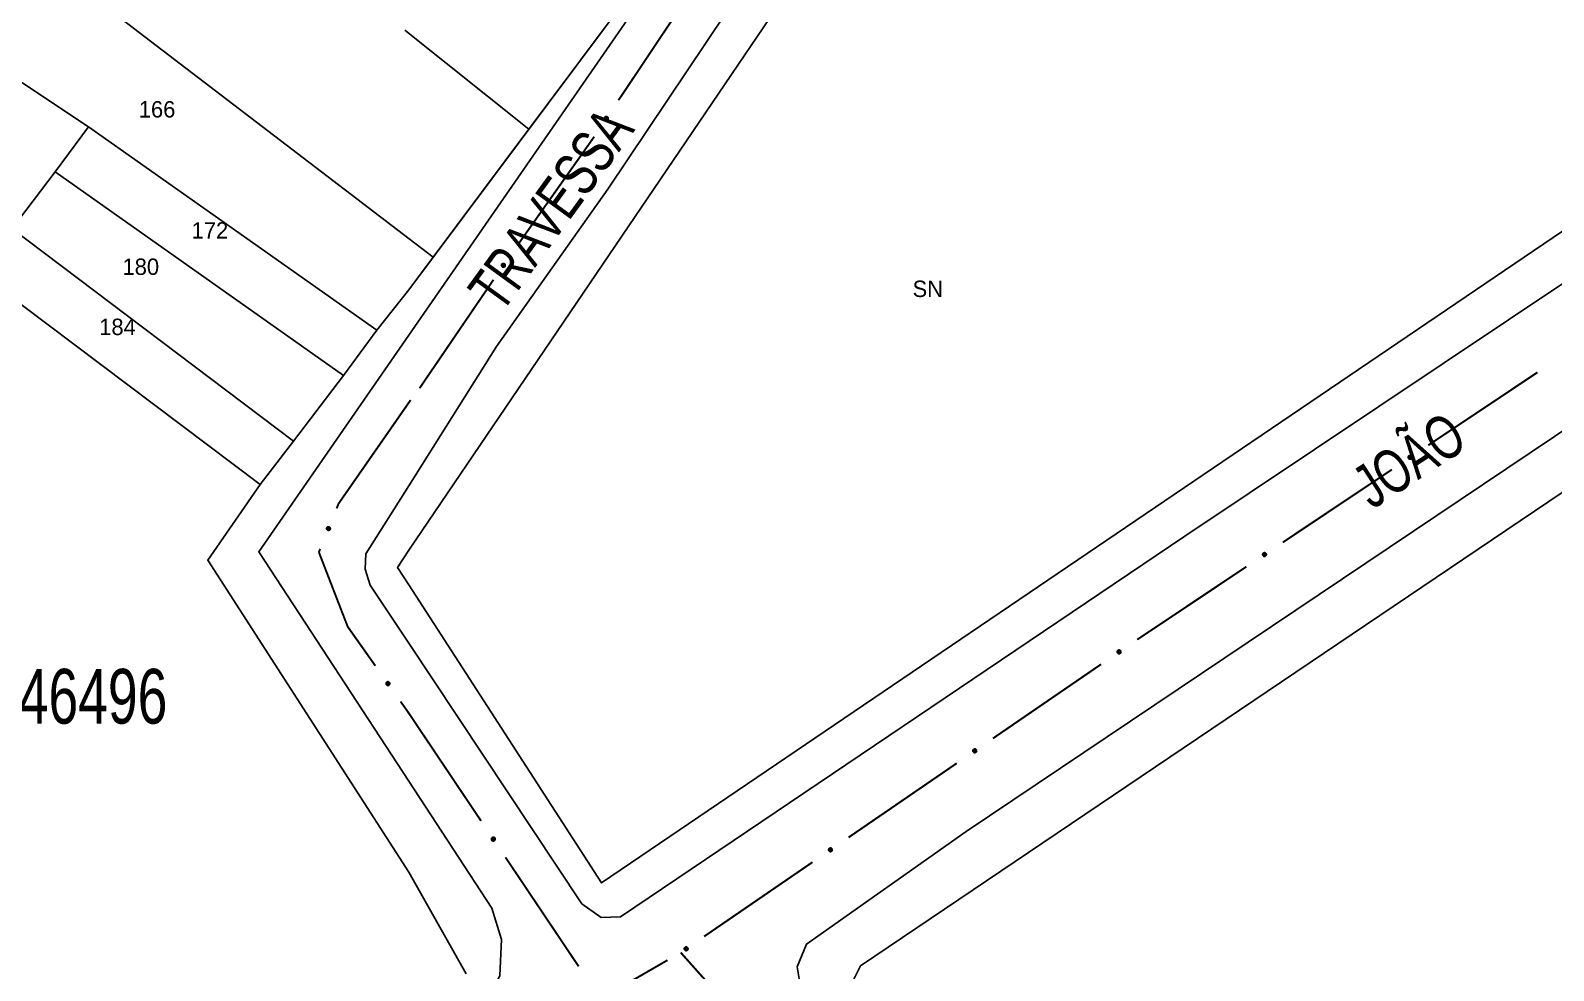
# Model space of a CAD drawing. Extents: x 199577 to 200882, y 4838726 to 4840156.
# Drawn here: x 199965.4 to 200104.7, y 4839075.8 to 4839161.7 of the extents above; entities that cross this region are included whole.
import ezdxf
from ezdxf.enums import TextEntityAlignment as Align

# ---------------------------------------------------------------- set-up
doc = ezdxf.new("R2010")
doc.units = 0
doc.header["$LTSCALE"] = 1.5
doc.header["$MEASUREMENT"] = 0
for name, color, linetype in [('CD_MALHA_LOTES', 7, 'CONTINUOUS'), ('CD_TXT_QUADRA', 2, 'CONTINUOUS'), ('RU-QUADRA', 210, 'CONTINUOUS'), ('SV-EIXO-RUA-PAV', 20, 'CONTINUOUS'), ('SV-RUA-PAVIM', 7, 'CONTINUOUS'), ('SV-TXT-RUA-PAV', 7, 'CONTINUOUS'), ('Th_NmrPorta', 1, 'CONTINUOUS')]:
    doc.layers.add(name, color=color, linetype=linetype)
doc.styles.add('ARIAL', font='ARIAL.SHX')

msp = doc.modelspace()

# ---------------------------------------------------------------- linework, layer by layer
at = {"layer": 'CD_MALHA_LOTES', "linetype": 'Continuous', "flags": 128}
for points in [[(200000, 4839114.22), (200091.49, 4839249.07), (200097.69, 4839250.55), (200099.85, 4839249.52), (200167.65, 4839200.18), (200163.26, 4839182.58), (200017.64, 4839083.81), (200000, 4839111.07)], [(200002.23, 4839141.01), (199969.39, 4839166.13)], [(200020.35, 4839165.24), (200010.99, 4839152.72)], [(199970.72, 4839152.92), (199957.5, 4839161.7)], [(200010.99, 4839152.72), (199999.65, 4839161.77)], [(199967.68, 4839148.82), (199970.72, 4839152.92)], [(199970.72, 4839152.92), (199997.09, 4839134.33)], [(200010.99, 4839152.72), (200002.23, 4839141.01)], [(199964.3, 4839144.41), (199967.68, 4839148.82)], [(199994.04, 4839130.21), (199967.68, 4839148.82)], [(200040.44, 4839074.47), (200041.32, 4839076.22), (200106.78, 4839120.4), (200145.44, 4839145.56)], [(199989.45, 4839124.19), (199963.71, 4839143.64)], [(200002.23, 4839141.01), (200000, 4839138.03)], [(200000, 4839138.03), (199997.09, 4839134.33)], [(199986.42, 4839120.23), (199964.57, 4839136.7)], [(199997.09, 4839134.33), (199994.04, 4839130.21)], [(199994.04, 4839130.21), (199989.45, 4839124.19)], [(199989.45, 4839124.19), (199986.42, 4839120.23)], [(199986.42, 4839120.23), (199981.62, 4839113.31)], [(200000, 4839111.07), (199998.98, 4839112.66), (200000, 4839114.22)], [(199981.62, 4839113.31), (200000, 4839084.79), (200005.25, 4839075.5)]]:
    msp.add_lwpolyline(points, dxfattribs=at)
at = {"layer": 'RU-QUADRA', "linetype": 'Continuous', "flags": 128}
for points in [[(200000, 4839111.07), (200017.64, 4839083.81), (200163.26, 4839182.58), (200167.65, 4839200.18), (200099.85, 4839249.52), (200097.69, 4839250.55), (200091.49, 4839249.07), (200000, 4839114.22), (199998.98, 4839112.66)], [(200040.44, 4839074.47), (200041.32, 4839076.22), (200106.78, 4839120.4), (200145.44, 4839145.56), (200239.4, 4839007.72), (200153.71, 4838945.33), (200099.56, 4839007.42)]]:
    msp.add_lwpolyline(points, close=True, dxfattribs=at)
msp.add_lwpolyline([(199963.82, 4839210.23), (199967.02, 4839210.15), (200000, 4839182.3), (200020.35, 4839165.24), (200000, 4839138.03), (199997.09, 4839134.33), (199994.04, 4839130.21), (199989.45, 4839124.19), (199986.42, 4839120.23), (199981.62, 4839113.31), (200000, 4839084.79), (200005.25, 4839075.5)], dxfattribs=at)
at = {"layer": 'SV-EIXO-RUA-PAV', "const_width": 0.18}
for points in [[(200025.68, 4839165.08), (200019.178608, 4839155.357067)], [(200016.76, 4839151.74), (200010.03484, 4839142.228584)], [(200016.955208, 4839152.031936), (200016.76, 4839151.74)], [(200007.748069, 4839138.946884), (200000.989016, 4839129.031481)], [(200093.228619, 4839123.820149), (200103.209646, 4839130.481913)], [(200000.17, 4839127.95), (199993.886894, 4839118.921015)], [(200079.920583, 4839114.937797), (200089.90161, 4839121.599561)], [(199993.58, 4839118.48), (199993.40582, 4839118.051323)], [(199993.886894, 4839118.921015), (199993.58, 4839118.48)], [(199991.900087, 4839114.345548), (199991.78, 4839114.05)], [(199991.78, 4839114.05), (199994.191797, 4839107.819525)], [(200066.612547, 4839106.055445), (200076.593574, 4839112.717209)], [(199994.191797, 4839107.819525), (199994.42, 4839107.23)], [(199994.42, 4839107.23), (199996.942278, 4839103.66402)], [(200053.411201, 4839097.015371), (200063.308875, 4839103.800357)], [(199999.252137, 4839100.398358), (199999.829602, 4839099.581942)], [(199999.829602, 4839099.581942), (199999.93, 4839099.44)], [(199999.93, 4839099.44), (200006.61618, 4839089.475312)], [(200040.214302, 4839087.968722), (200050.111976, 4839094.753708)], [(200008.844907, 4839086.15375), (200015.531087, 4839076.189062)], [(200027.017403, 4839078.922073), (200036.915077, 4839085.70706)], [(200017.53, 4839073.21), (200023.660777, 4839076.751484)], [(200024.87, 4839077.45), (200032.856459, 4839068.493635)]]:
    msp.add_lwpolyline(points, dxfattribs=at)
at = {"layer": 'SV-EIXO-RUA-PAV'}
for points in [[(200018.238281, 4839153.752752), (200018.248485, 4839153.70492), (200018.247474, 4839153.661724), (200018.236261, 4839153.625939), (200018.218107, 4839153.596901), (200018.196189, 4839153.569285), (200018.167948, 4839153.546318), (200018.130957, 4839153.52777), (200018.083047, 4839153.517197), (200018.038865, 4839153.521141), (200018.003193, 4839153.530257), (200017.971824, 4839153.547443), (200017.945353, 4839153.569185), (200017.922466, 4839153.599309), (200017.904036, 4839153.63698), (200017.89457, 4839153.685413), (200017.895852, 4839153.727754), (200017.907606, 4839153.762082), (200017.925084, 4839153.793509), (200017.947799, 4839153.821435), (200017.975651, 4839153.84382), (200018.013612, 4839153.862308), (200018.061539, 4839153.871018), (200018.103784, 4839153.870221), (200018.138268, 4839153.858952), (200018.168821, 4839153.841049), (200018.196787, 4839153.819402), (200018.221056, 4839153.791974), (200018.238281, 4839153.752752)], [(200008.821886, 4839140.326718), (200008.831663, 4839140.278796), (200008.830266, 4839140.235611), (200008.818734, 4839140.199928), (200008.800321, 4839140.171053), (200008.778157, 4839140.143634), (200008.749712, 4839140.12092), (200008.712557, 4839140.102703), (200008.664554, 4839140.092558), (200008.620409, 4839140.096897), (200008.584821, 4839140.106331), (200008.553606, 4839140.123797), (200008.52733, 4839140.145775), (200008.504714, 4839140.176102), (200008.48662, 4839140.213936), (200008.477588, 4839140.262451), (200008.479248, 4839140.304779), (200008.491308, 4839140.339001), (200008.509066, 4839140.370271), (200008.532029, 4839140.397992), (200008.56008, 4839140.420128), (200008.598205, 4839140.438276), (200008.646208, 4839140.446557), (200008.688444, 4839140.445383), (200008.722826, 4839140.433807), (200008.753218, 4839140.415631), (200008.78099, 4839140.393735), (200008.805013, 4839140.366092), (200008.821886, 4839140.326718)], [(200091.384497, 4839122.721651), (200091.393382, 4839122.769746), (200091.410854, 4839122.809264), (200091.434912, 4839122.838029), (200091.4628, 4839122.857905), (200091.493621, 4839122.875026), (200091.528503, 4839122.885432), (200091.569777, 4839122.888405), (200091.618085, 4839122.87983), (200091.657391, 4839122.859272), (200091.686855, 4839122.837194), (200091.709255, 4839122.809307), (200091.725385, 4839122.779088), (200091.734995, 4839122.742496), (200091.7376, 4839122.70064), (200091.727802, 4839122.652273), (200091.710408, 4839122.613649), (200091.686407, 4839122.586436), (200091.658229, 4839122.564094), (200091.626554, 4839122.546992), (200091.592254, 4839122.536975), (200091.550106, 4839122.534429), (200091.502496, 4839122.544732), (200091.463775, 4839122.561641), (200091.436232, 4839122.585253), (200091.414861, 4839122.61349), (200091.397313, 4839122.644194), (200091.385394, 4839122.678823), (200091.384497, 4839122.721651)], [(199992.809023, 4839116.290109), (199992.828681, 4839116.245325), (199992.836418, 4839116.202816), (199992.832666, 4839116.165503), (199992.820754, 4839116.133396), (199992.804867, 4839116.101921), (199992.781849, 4839116.073722), (199992.749368, 4839116.048083), (199992.704582, 4839116.028048), (199992.660514, 4839116.022984), (199992.623737, 4839116.024705), (199992.589542, 4839116.035199), (199992.559224, 4839116.051144), (199992.530723, 4839116.076023), (199992.505062, 4839116.109193), (199992.486006, 4839116.154714), (199992.478706, 4839116.196441), (199992.483283, 4839116.232436), (199992.49405, 4839116.266747), (199992.510655, 4839116.298686), (199992.533409, 4839116.326237), (199992.566853, 4839116.352014), (199992.612032, 4839116.370226), (199992.653566, 4839116.377982), (199992.689616, 4839116.373912), (199992.723156, 4839116.362551), (199992.754919, 4839116.347), (199992.784229, 4839116.325042), (199992.809023, 4839116.290109)], [(200078.076461, 4839113.839299), (200078.085346, 4839113.887393), (200078.102818, 4839113.926911), (200078.126876, 4839113.955677), (200078.154764, 4839113.975553), (200078.185585, 4839113.992674), (200078.220468, 4839114.003079), (200078.261741, 4839114.006053), (200078.310049, 4839113.997478), (200078.349355, 4839113.97692), (200078.378819, 4839113.954842), (200078.401219, 4839113.926955), (200078.417349, 4839113.896735), (200078.426959, 4839113.860144), (200078.429564, 4839113.818288), (200078.419766, 4839113.769921), (200078.402372, 4839113.731296), (200078.378371, 4839113.704084), (200078.350193, 4839113.681742), (200078.318518, 4839113.66464), (200078.284218, 4839113.654623), (200078.24207, 4839113.652077), (200078.19446, 4839113.66238), (200078.155739, 4839113.679288), (200078.128196, 4839113.702901), (200078.106825, 4839113.731138), (200078.089277, 4839113.761842), (200078.077358, 4839113.796471), (200078.076461, 4839113.839299)], [(200064.777738, 4839104.940744), (200064.786026, 4839104.988945), (200064.803006, 4839105.028677), (200064.826706, 4839105.057739), (200064.854346, 4839105.077959), (200064.884952, 4839105.09546), (200064.919703, 4839105.106297), (200064.960936, 4839105.109782), (200065.009347, 4839105.101807), (200065.048905, 4839105.081738), (200065.07864, 4839105.060027), (200065.101384, 4839105.03242), (200065.117887, 4839105.002402), (200065.127951, 4839104.965933), (200065.131074, 4839104.924112), (200065.121876, 4839104.875628), (200065.104963, 4839104.83679), (200065.081301, 4839104.809282), (200065.053402, 4839104.786593), (200065.021941, 4839104.7691), (200064.987768, 4839104.758658), (200064.945655, 4839104.75559), (200064.897921, 4839104.765301), (200064.858993, 4839104.781729), (200064.83116, 4839104.804998), (200064.80944, 4839104.832968), (200064.791513, 4839104.863452), (200064.779165, 4839104.897931), (200064.777738, 4839104.940744)], [(199998.104109, 4839102.21206), (199998.152426, 4839102.20448), (199998.192403, 4839102.188085), (199998.221809, 4839102.164814), (199998.242433, 4839102.137475), (199998.260382, 4839102.107129), (199998.271728, 4839102.072541), (199998.275818, 4839102.031363), (199998.268554, 4839101.98284), (199998.249068, 4839101.942992), (199998.227796, 4839101.912941), (199998.200526, 4839101.889795), (199998.170754, 4839101.872852), (199998.134437, 4839101.862254), (199998.092666, 4839101.858517), (199998.044052, 4839101.867002), (199998.00497, 4839101.883344), (199997.977118, 4839101.906599), (199997.954021, 4839101.934162), (199997.936068, 4839101.965363), (199997.925126, 4839101.999379), (199997.921439, 4839102.041442), (199997.930449, 4839102.089313), (199997.946303, 4839102.128479), (199997.969162, 4839102.15665), (199997.996809, 4839102.178778), (199998.027027, 4839102.197151), (199998.061321, 4839102.210004), (199998.104109, 4839102.21206)], [(200051.580838, 4839095.894095), (200051.589127, 4839095.942296), (200051.606107, 4839095.982028), (200051.629807, 4839096.01109), (200051.657447, 4839096.03131), (200051.688053, 4839096.048811), (200051.722804, 4839096.059649), (200051.764037, 4839096.063133), (200051.812448, 4839096.055158), (200051.852006, 4839096.035089), (200051.881741, 4839096.013378), (200051.904485, 4839095.985771), (200051.920988, 4839095.955753), (200051.931051, 4839095.919284), (200051.934175, 4839095.877463), (200051.924977, 4839095.828979), (200051.908063, 4839095.790141), (200051.884402, 4839095.762633), (200051.856503, 4839095.739944), (200051.825042, 4839095.722451), (200051.790869, 4839095.712009), (200051.748756, 4839095.708941), (200051.701022, 4839095.718653), (200051.662094, 4839095.73508), (200051.634261, 4839095.758349), (200051.612541, 4839095.786319), (200051.594614, 4839095.816803), (200051.582266, 4839095.851282), (200051.580838, 4839095.894095)], [(200007.741897, 4839087.995177), (200007.790013, 4839087.986409), (200007.829574, 4839087.969035), (200007.858398, 4839087.945047), (200007.878342, 4839087.917208), (200007.895539, 4839087.886429), (200007.90603, 4839087.851572), (200007.909104, 4839087.810306), (200007.900647, 4839087.761977), (200007.880185, 4839087.722621), (200007.85818, 4839087.693103), (200007.830348, 4839087.670635), (200007.800168, 4839087.654431), (200007.7636, 4839087.644731), (200007.72175, 4839087.642024), (200007.67336, 4839087.651703), (200007.634693, 4839087.669002), (200007.607421, 4839087.692937), (200007.585011, 4839087.72106), (200007.567831, 4839087.752693), (200007.55773, 4839087.786969), (200007.555081, 4839087.82911), (200007.565267, 4839087.876745), (200007.582081, 4839087.915508), (200007.605626, 4839087.943108), (200007.63381, 4839087.964548), (200007.664472, 4839087.982171), (200007.699071, 4839087.994176), (200007.741897, 4839087.995177)], [(200038.383939, 4839086.847447), (200038.392228, 4839086.895648), (200038.409208, 4839086.935379), (200038.432908, 4839086.964441), (200038.460547, 4839086.984661), (200038.491154, 4839087.002163), (200038.525905, 4839087.013), (200038.567138, 4839087.016484), (200038.615549, 4839087.008509), (200038.655106, 4839086.98844), (200038.684842, 4839086.966729), (200038.707585, 4839086.939122), (200038.724089, 4839086.909105), (200038.734152, 4839086.872635), (200038.737276, 4839086.830815), (200038.728078, 4839086.78233), (200038.711164, 4839086.743493), (200038.687503, 4839086.715985), (200038.659604, 4839086.693295), (200038.628143, 4839086.675802), (200038.59397, 4839086.665361), (200038.551857, 4839086.662292), (200038.504123, 4839086.672004), (200038.465195, 4839086.688431), (200038.437362, 4839086.7117), (200038.415642, 4839086.73967), (200038.397715, 4839086.770154), (200038.385367, 4839086.804633), (200038.383939, 4839086.847447)], [(200025.18704, 4839077.800798), (200025.195329, 4839077.848999), (200025.212309, 4839077.88873), (200025.236009, 4839077.917792), (200025.263648, 4839077.938012), (200025.294255, 4839077.955514), (200025.329005, 4839077.966351), (200025.370239, 4839077.969835), (200025.41865, 4839077.96186), (200025.458207, 4839077.941791), (200025.487943, 4839077.92008), (200025.510686, 4839077.892473), (200025.52719, 4839077.862456), (200025.537253, 4839077.825986), (200025.540377, 4839077.784166), (200025.531179, 4839077.735681), (200025.514265, 4839077.696844), (200025.490603, 4839077.669336), (200025.462705, 4839077.646646), (200025.431244, 4839077.629153), (200025.397071, 4839077.618712), (200025.354958, 4839077.615643), (200025.307224, 4839077.625355), (200025.268296, 4839077.641782), (200025.240463, 4839077.665052), (200025.218743, 4839077.693021), (200025.200816, 4839077.723506), (200025.188468, 4839077.757984), (200025.18704, 4839077.800798)]]:
    msp.add_lwpolyline(points, close=True, dxfattribs=at)
for points in [[(200017.975651, 4839153.84382), (200017.89457, 4839153.685413)], [(200017.947799, 4839153.821435), (200017.895852, 4839153.727754)], [(200017.959841, 4839153.828666), (200017.898371, 4839153.712189)], [(200017.993548, 4839153.847164), (200017.903229, 4839153.667903)], [(200018.013612, 4839153.862308), (200017.904036, 4839153.63698)], [(200018.036713, 4839153.862621), (200017.914518, 4839153.62096)], [(200018.061539, 4839153.871018), (200017.922466, 4839153.599309)], [(200018.080623, 4839153.869372), (200017.935667, 4839153.588762)], [(200018.103784, 4839153.870221), (200017.945353, 4839153.569185)], [(200018.118458, 4839153.862129), (200017.959849, 4839153.561102)], [(200018.138268, 4839153.858952), (200017.971824, 4839153.547443)], [(200018.151742, 4839153.848081), (200017.986314, 4839153.541764)], [(200018.168821, 4839153.841049), (200018.003193, 4839153.530257)], [(200018.18161, 4839153.826468), (200018.025277, 4839153.528843)], [(200018.196787, 4839153.819402), (200018.038865, 4839153.521141)], [(200018.206175, 4839153.801834), (200018.06387, 4839153.522734)], [(200018.221056, 4839153.791974), (200018.083047, 4839153.517197)], [(200018.227706, 4839153.772664), (200018.107397, 4839153.526459)], [(200018.238281, 4839153.752752), (200018.130957, 4839153.52777)], [(200018.242781, 4839153.726472), (200018.153213, 4839153.543426)], [(200018.248485, 4839153.70492), (200018.167948, 4839153.546318)], [(200018.248015, 4839153.680294), (200018.186169, 4839153.565709)], [(200018.247474, 4839153.661724), (200018.196189, 4839153.569285)], [(200008.56008, 4839140.420128), (200008.477588, 4839140.262451)], [(200008.532029, 4839140.397992), (200008.479248, 4839140.304779)], [(200008.544135, 4839140.405116), (200008.481627, 4839140.289192)], [(200008.578007, 4839140.423312), (200008.48609, 4839140.244865)], [(200008.598205, 4839140.438276), (200008.48662, 4839140.213936)], [(200008.621308, 4839140.438382), (200008.496959, 4839140.197823)], [(200008.646208, 4839140.446557), (200008.504714, 4839140.176102)], [(200008.665276, 4839140.444741), (200008.517819, 4839140.165437)], [(200008.688444, 4839140.445383), (200008.52733, 4839140.145775)], [(200008.703045, 4839140.437161), (200008.541754, 4839140.137562)], [(200008.722826, 4839140.433807), (200008.553606, 4839140.123797)], [(200008.736203, 4839140.422815), (200008.568045, 4839140.117989)], [(200008.753218, 4839140.415631), (200008.584821, 4839140.106331)], [(200008.765876, 4839140.400936), (200008.60689, 4839140.10472)], [(200008.78099, 4839140.393735), (200008.620409, 4839140.096897)], [(200008.79022, 4839140.376084), (200008.645428, 4839140.098267)], [(200008.805013, 4839140.366092), (200008.664554, 4839140.092558)], [(200008.81149, 4839140.346723), (200008.688986, 4839140.101602)], [(200008.821886, 4839140.326718), (200008.712557, 4839140.102703)], [(200008.826151, 4839140.300398), (200008.734952, 4839140.118159)], [(200008.831663, 4839140.278796), (200008.749712, 4839140.12092)], [(200008.830973, 4839140.254175), (200008.768106, 4839140.140147)], [(200008.830266, 4839140.235611), (200008.778157, 4839140.143634)], [(200091.384497, 4839122.721651), (200091.569777, 4839122.888405)], [(200091.385394, 4839122.678823), (200091.618085, 4839122.87983)], [(200091.386643, 4839122.699208), (200091.592044, 4839122.880596)], [(200091.390401, 4839122.747652), (200091.543223, 4839122.882462)], [(200091.393382, 4839122.769746), (200091.528503, 4839122.885432)], [(200091.395366, 4839122.664017), (200091.633681, 4839122.867373)], [(200091.397313, 4839122.644194), (200091.657391, 4839122.859272)], [(200091.403245, 4839122.792316), (200091.504247, 4839122.874494)], [(200091.408629, 4839122.631856), (200091.666995, 4839122.846954)], [(200091.410854, 4839122.809264), (200091.493621, 4839122.875026)], [(200091.414861, 4839122.61349), (200091.686855, 4839122.837194)], [(200091.427947, 4839122.600455), (200091.698043, 4839122.820101)], [(200091.436232, 4839122.585253), (200091.709255, 4839122.809307)], [(200091.453317, 4839122.574734), (200091.715088, 4839122.792105)], [(200091.463775, 4839122.561641), (200091.725385, 4839122.779088)], [(200091.485497, 4839122.553558), (200091.726839, 4839122.757294)], [(200091.502496, 4839122.544732), (200091.734995, 4839122.742496)], [(200091.528646, 4839122.542984), (200091.73405, 4839122.719453)], [(200091.550106, 4839122.534429), (200091.7376, 4839122.70064)], [(200091.574439, 4839122.540738), (200091.726506, 4839122.671764)], [(200091.592254, 4839122.536975), (200091.727802, 4839122.652273)], [(200091.612661, 4839122.544922), (200091.71404, 4839122.628992)], [(200091.626554, 4839122.546992), (200091.710408, 4839122.613649)], [(199992.510655, 4839116.298686), (199992.478706, 4839116.196441)], [(199992.520987, 4839116.308201), (199992.484318, 4839116.181706)], [(199992.533409, 4839116.326237), (199992.486006, 4839116.154714)], [(199992.550262, 4839116.333128), (199992.498024, 4839116.139316)], [(199992.566853, 4839116.352014), (199992.505062, 4839116.109193)], [(199992.589414, 4839116.356987), (199992.518564, 4839116.095621)], [(199992.612032, 4839116.370226), (199992.530723, 4839116.076023)], [(199992.631054, 4839116.37247), (199992.545782, 4839116.06836)], [(199992.653566, 4839116.377982), (199992.559224, 4839116.051144)], [(199992.669572, 4839116.373021), (199992.575055, 4839116.046156)], [(199992.689616, 4839116.373912), (199992.589542, 4839116.035199)], [(199992.705008, 4839116.365987), (199992.604881, 4839116.032564)], [(199992.723156, 4839116.362551), (199992.623737, 4839116.024705)], [(199992.738627, 4839116.350854), (199992.64565, 4839116.027782)], [(199992.754919, 4839116.347), (199992.660514, 4839116.022984)], [(199992.767662, 4839116.331692), (199992.684682, 4839116.029597)], [(199992.784229, 4839116.325042), (199992.704582, 4839116.028048)], [(199992.794643, 4839116.307474), (199992.726559, 4839116.042038)], [(199992.809023, 4839116.290109), (199992.749368, 4839116.048083)], [(199992.818739, 4839116.26528), (199992.768002, 4839116.067912)], [(199992.828681, 4839116.245325), (199992.781849, 4839116.073722)], [(199992.833196, 4839116.221112), (199992.795776, 4839116.096394)], [(199992.836418, 4839116.202816), (199992.804867, 4839116.101921)], [(200078.076461, 4839113.839299), (200078.261741, 4839114.006053)], [(200078.077358, 4839113.796471), (200078.310049, 4839113.997478)], [(200078.078607, 4839113.816856), (200078.284008, 4839113.998244)], [(200078.082365, 4839113.8653), (200078.235187, 4839114.00011)], [(200078.085346, 4839113.887393), (200078.220468, 4839114.003079)], [(200078.08733, 4839113.781665), (200078.325645, 4839113.985021)], [(200078.089277, 4839113.761842), (200078.349355, 4839113.97692)], [(200078.095209, 4839113.909964), (200078.196211, 4839113.992142)], [(200078.100593, 4839113.749504), (200078.358959, 4839113.964602)], [(200078.102818, 4839113.926911), (200078.185585, 4839113.992674)], [(200078.106825, 4839113.731138), (200078.378819, 4839113.954842)], [(200078.119911, 4839113.718103), (200078.390007, 4839113.937749)], [(200078.128196, 4839113.702901), (200078.401219, 4839113.926955)], [(200078.145281, 4839113.692382), (200078.407052, 4839113.909753)], [(200078.155739, 4839113.679288), (200078.417349, 4839113.896735)], [(200078.177461, 4839113.671206), (200078.418803, 4839113.874942)], [(200078.19446, 4839113.66238), (200078.426959, 4839113.860144)], [(200078.22061, 4839113.660632), (200078.426014, 4839113.8371)], [(200078.24207, 4839113.652077), (200078.429564, 4839113.818288)], [(200078.266404, 4839113.658386), (200078.41847, 4839113.789412)], [(200078.284218, 4839113.654623), (200078.419766, 4839113.769921)], [(200078.304625, 4839113.66257), (200078.406004, 4839113.74664)], [(200078.318518, 4839113.66464), (200078.402372, 4839113.731296)], [(200064.777738, 4839104.940744), (200064.960936, 4839105.109782)], [(200064.779165, 4839104.897931), (200065.009347, 4839105.101807)], [(200064.780162, 4839104.91833), (200064.983298, 4839105.10225)], [(200064.783319, 4839104.966816), (200064.934458, 4839105.103511)], [(200064.786026, 4839104.988945), (200064.919703, 4839105.106297)], [(200064.78932, 4839104.883249), (200065.025096, 4839105.089544)], [(200064.791513, 4839104.863452), (200065.048905, 4839105.081738)], [(200064.795608, 4839105.011636), (200064.895583, 4839105.09506)], [(200064.802981, 4839104.851255), (200065.058661, 4839105.06954)], [(200064.803006, 4839105.028677), (200064.884952, 4839105.09546)], [(200064.80944, 4839104.832968), (200065.07864, 4839105.060027)], [(200064.822687, 4839104.820096), (200065.090039, 4839105.043074)], [(200064.83116, 4839104.804998), (200065.101384, 4839105.03242)], [(200064.848374, 4839104.794691), (200065.10743, 4839105.015291)], [(200064.858993, 4839104.781729), (200065.117887, 4839105.002402)], [(200064.880813, 4839104.773916), (200065.119611, 4839104.980628)], [(200064.897921, 4839104.765301), (200065.127951, 4839104.965933)], [(200064.92409, 4839104.763878), (200065.127291, 4839104.942879)], [(200064.945655, 4839104.75559), (200065.131074, 4839104.924112)], [(200064.969908, 4839104.7622), (200065.120339, 4839104.895101)], [(200064.987768, 4839104.758658), (200065.121876, 4839104.875628)], [(200065.008075, 4839104.766857), (200065.108404, 4839104.852178)], [(200065.021941, 4839104.7691), (200065.104963, 4839104.83679)], [(199997.921439, 4839102.041442), (199998.092666, 4839101.858517)], [(199997.925126, 4839101.999379), (199998.044052, 4839101.867002)], [(199997.928405, 4839102.017288), (199998.0635, 4839101.868825)], [(199997.92941, 4839102.063126), (199998.111376, 4839101.862576)], [(199997.930449, 4839102.089313), (199998.134437, 4839101.862254)], [(199997.933622, 4839101.979194), (199998.020407, 4839101.880128)], [(199997.936068, 4839101.965363), (199998.00497, 4839101.883344)], [(199997.938812, 4839102.106546), (199998.149008, 4839101.870809)], [(199997.946303, 4839102.128479), (199998.170754, 4839101.872852)], [(199997.959109, 4839102.139287), (199998.183488, 4839101.883498)], [(199997.969162, 4839102.15665), (199998.200526, 4839101.889795)], [(199997.984133, 4839102.165344), (199998.211012, 4839101.901295)], [(199997.996809, 4839102.178778), (199998.227796, 4839101.912941)], [(199998.015, 4839102.185505), (199998.237015, 4839101.933058)], [(199998.027027, 4839102.197151), (199998.249068, 4839101.942992)], [(199998.04679, 4839102.199634), (199998.256524, 4839101.966913)], [(199998.061321, 4839102.210004), (199998.268554, 4839101.98284)], [(199998.081732, 4839102.209307), (199998.268615, 4839102.008893)], [(199998.104109, 4839102.21206), (199998.275818, 4839102.031363)], [(199998.13026, 4839102.206862), (199998.269159, 4839102.057746)], [(199998.152426, 4839102.20448), (199998.271728, 4839102.072541)], [(199998.175255, 4839102.195232), (199998.260138, 4839102.096492)], [(199998.192403, 4839102.188085), (199998.260382, 4839102.107129)], [(200051.580838, 4839095.894095), (200051.764037, 4839096.063133)], [(200051.582266, 4839095.851282), (200051.812448, 4839096.055158)], [(200051.583262, 4839095.871681), (200051.786399, 4839096.055601)], [(200051.58642, 4839095.920167), (200051.737559, 4839096.056862)], [(200051.589127, 4839095.942296), (200051.722804, 4839096.059649)], [(200051.592421, 4839095.8366), (200051.828197, 4839096.042895)], [(200051.594614, 4839095.816803), (200051.852006, 4839096.035089)], [(200051.598709, 4839095.964987), (200051.698684, 4839096.048411)], [(200051.606082, 4839095.804606), (200051.861762, 4839096.022891)], [(200051.606107, 4839095.982028), (200051.688053, 4839096.048811)], [(200051.612541, 4839095.786319), (200051.881741, 4839096.013378)], [(200051.625788, 4839095.773447), (200051.89314, 4839095.996425)], [(200051.634261, 4839095.758349), (200051.904485, 4839095.985771)], [(200051.651475, 4839095.748043), (200051.910531, 4839095.968642)], [(200051.662094, 4839095.73508), (200051.920988, 4839095.955753)], [(200051.683914, 4839095.727267), (200051.922712, 4839095.933979)], [(200051.701022, 4839095.718653), (200051.931051, 4839095.919284)], [(200051.727191, 4839095.717229), (200051.930391, 4839095.89623)], [(200051.748756, 4839095.708941), (200051.934175, 4839095.877463)], [(200051.773009, 4839095.715551), (200051.92344, 4839095.848452)], [(200051.790869, 4839095.712009), (200051.924977, 4839095.828979)], [(200051.811176, 4839095.720208), (200051.911505, 4839095.805529)], [(200051.825042, 4839095.722451), (200051.908063, 4839095.790141)], [(200007.555081, 4839087.82911), (200007.72175, 4839087.642024)], [(200007.55773, 4839087.786969), (200007.67336, 4839087.651703)], [(200007.56145, 4839087.804792), (200007.692847, 4839087.653047)], [(200007.563584, 4839087.850591), (200007.740554, 4839087.64562)], [(200007.565267, 4839087.876745), (200007.7636, 4839087.644731)], [(200007.565727, 4839087.766581), (200007.650045, 4839087.665408)], [(200007.567831, 4839087.752693), (200007.634693, 4839087.669002)], [(200007.574051, 4839087.893766), (200007.778378, 4839087.652924)], [(200007.582081, 4839087.915508), (200007.800168, 4839087.654431)], [(200007.595149, 4839087.925997), (200007.81316, 4839087.664759)], [(200007.605626, 4839087.943108), (200007.830348, 4839087.670635)], [(200007.620807, 4839087.95143), (200007.841114, 4839087.681873)], [(200007.63381, 4839087.964548), (200007.85818, 4839087.693103)], [(200007.652161, 4839087.970825), (200007.867891, 4839087.712986)], [(200007.664472, 4839087.982171), (200007.880185, 4839087.722621)], [(200007.68429, 4839087.984167), (200007.888228, 4839087.746351)], [(200007.699071, 4839087.994176), (200007.900647, 4839087.761977)], [(200007.719459, 4839087.992976), (200007.90135, 4839087.78802)], [(200007.741897, 4839087.995177), (200007.909104, 4839087.810306)], [(200007.767912, 4839087.989336), (200007.903096, 4839087.836845)], [(200007.790013, 4839087.986409), (200007.90603, 4839087.851572)], [(200007.812607, 4839087.976602), (200007.895032, 4839087.875802)], [(200007.829574, 4839087.969035), (200007.895539, 4839087.886429)], [(200038.383939, 4839086.847447), (200038.567138, 4839087.016484)], [(200038.385367, 4839086.804633), (200038.615549, 4839087.008509)], [(200038.386363, 4839086.825032), (200038.5895, 4839087.008952)], [(200038.389521, 4839086.873518), (200038.54066, 4839087.010213)], [(200038.392228, 4839086.895648), (200038.525905, 4839087.013)], [(200038.395522, 4839086.789952), (200038.631298, 4839086.996246)], [(200038.397715, 4839086.770154), (200038.655106, 4839086.98844)], [(200038.40181, 4839086.918338), (200038.501785, 4839087.001762)], [(200038.409183, 4839086.757957), (200038.664863, 4839086.976242)], [(200038.409208, 4839086.935379), (200038.491154, 4839087.002163)], [(200038.415642, 4839086.73967), (200038.684842, 4839086.966729)], [(200038.428889, 4839086.726798), (200038.696241, 4839086.949776)], [(200038.437362, 4839086.7117), (200038.707585, 4839086.939122)], [(200038.454576, 4839086.701394), (200038.713632, 4839086.921993)], [(200038.465195, 4839086.688431), (200038.724089, 4839086.909105)], [(200038.487015, 4839086.680618), (200038.725813, 4839086.88733)], [(200038.504123, 4839086.672004), (200038.734152, 4839086.872635)], [(200038.530292, 4839086.670581), (200038.733492, 4839086.849582)], [(200038.551857, 4839086.662292), (200038.737276, 4839086.830815)], [(200038.57611, 4839086.668902), (200038.726541, 4839086.801803)], [(200038.59397, 4839086.665361), (200038.728078, 4839086.78233)], [(200038.614277, 4839086.673559), (200038.714606, 4839086.75888)], [(200038.628143, 4839086.675802), (200038.711164, 4839086.743493)], [(200025.18704, 4839077.800798), (200025.370239, 4839077.969835)], [(200025.188468, 4839077.757984), (200025.41865, 4839077.96186)], [(200025.189464, 4839077.778383), (200025.392601, 4839077.962304)], [(200025.192622, 4839077.82687), (200025.343761, 4839077.963564)], [(200025.195329, 4839077.848999), (200025.329005, 4839077.966351)], [(200025.198623, 4839077.743303), (200025.434399, 4839077.949597)], [(200025.200816, 4839077.723506), (200025.458207, 4839077.941791)], [(200025.204911, 4839077.871689), (200025.304886, 4839077.955113)], [(200025.212284, 4839077.711308), (200025.467964, 4839077.929593)], [(200025.212309, 4839077.88873), (200025.294255, 4839077.955514)], [(200025.218743, 4839077.693021), (200025.487943, 4839077.92008)], [(200025.23199, 4839077.680149), (200025.499342, 4839077.903127)], [(200025.240463, 4839077.665052), (200025.510686, 4839077.892473)], [(200025.257677, 4839077.654745), (200025.516733, 4839077.875344)], [(200025.268296, 4839077.641782), (200025.52719, 4839077.862456)], [(200025.290116, 4839077.633969), (200025.528914, 4839077.840682)], [(200025.307224, 4839077.625355), (200025.537253, 4839077.825986)], [(200025.333393, 4839077.623932), (200025.536593, 4839077.802933)], [(200025.354958, 4839077.615643), (200025.540377, 4839077.784166)], [(200025.379211, 4839077.622253), (200025.529642, 4839077.755154)], [(200025.397071, 4839077.618712), (200025.531179, 4839077.735681)], [(200025.417378, 4839077.62691), (200025.517707, 4839077.712231)], [(200025.431244, 4839077.629153), (200025.514265, 4839077.696844)]]:
    msp.add_lwpolyline(points, dxfattribs=at)
at = {"layer": 'SV-RUA-PAVIM', "linetype": 'Continuous'}
for points in [[(200000, 4839120.11, 4.72), (200008.03, 4839132.85, 4.72), (200018.2, 4839147.24, 4.99), (200050.64, 4839195.61, 8.15), (200093.38, 4839258.07, 8.15), (200096.41, 4839260.24, 8.34), (200097.76, 4839260.4, 8.38), (200100.64, 4839259.61, 8.39), (200103.51, 4839257.79, 8.39), (200148.65, 4839224.57, 7.46), (200176.05, 4839204.77, 7.03), (200176.48, 4839203.47, 7.03), (200172.17, 4839198.32, 6.87), (200171.2, 4839195.86, 6.91), (200171.06, 4839195.35, 6.38), (200167.11, 4839180.19, 6.54), (200124.27, 4839151.12, 5.99), (200070.97, 4839115.51, 5.35), (200019.37, 4839080.7, 4.49), (200017.59, 4839080.65, 4.49), (200015.83, 4839081.91, 4.49), (200000, 4839105.73, 4.44)], [(200000, 4839133.87, 5.06), (200021.87, 4839165.45, 5.06), (200000, 4839184.13, 5.13)], [(200000, 4839093.11, 4.54), (199986.28, 4839114.07, 4.54), (200000, 4839133.87, 5.06)], [(200000, 4839105.73, 4.44), (199996.48, 4839111.03, 4.44), (199996.01, 4839112.5, 4.45), (199996.08, 4839113.89, 4.45), (200000, 4839120.11, 4.72)], [(200000, 4839067.43, 4.57), (200006.82, 4839071.98, 4.57), (200008.34, 4839075.34, 4.66), (200008.48, 4839078.63, 4.69), (200007.6, 4839081.51, 4.69), (200000, 4839093.11, 4.54)]]:
    msp.add_polyline3d(points, dxfattribs=at)
msp.add_polyline3d([(200106.9, 4839126.04, 5.58), (200143.59, 4839150.44, 5.98), (200145.27, 4839150.44, 5.98), (200146.92, 4839149.55, 5.94), (200152.29, 4839142.01, 5.84), (200243.3, 4839008.26, 3.4), (200243.4, 4839007.04, 3.4), (200242.72, 4839005.46, 3.4), (200218.66, 4838987.75, 3.44), (200155.99, 4838941.95, 3.54), (200154.99, 4838941.65, 3.54), (200153.63, 4838941.3, 3.56), (200151.41, 4838941.9, 3.54), (200099, 4839001.27, 4.04), (200035.88, 4839073.94, 4.61), (200035.52, 4839076.13, 4.62), (200036.37, 4839078.22, 4.53), (200050.96, 4839088.51, 4.89)], close=True, dxfattribs=at)

# ---------------------------------------------------------------- texts
at = {"layer": 'CD_TXT_QUADRA', "style": 'ARIAL', "width": 0.7}
msp.add_text('348746496', height=5, dxfattribs=at).set_placement((199953.458354, 4839098.375534))
at = {"layer": 'SV-TXT-RUA-PAV', "style": 'ARIAL', "width": 0.7}
for s, rotation, p in [('TRAVESSA', 54, (200008.48, 4839135.8)), ('JOÃO', 33, (200088.094035, 4839117.898231))]:
    msp.add_text(s, height=4, rotation=rotation, dxfattribs=at).set_placement(p)
at = {"layer": 'Th_NmrPorta', "color": 1}
for s, p in [('166', (199975.311398, 4839154.528588)), ('172', (199980.144523, 4839143.460008)), ('180', (199973.824523, 4839140.140008)), ('SN', (200046.070366, 4839138.119086)), ('184', (199971.694523, 4839134.640008))]:
    msp.add_text(s, height=1.5, dxfattribs=at).set_placement(p, align=Align.MIDDLE_LEFT)

doc.saveas('drawing.dxf')
